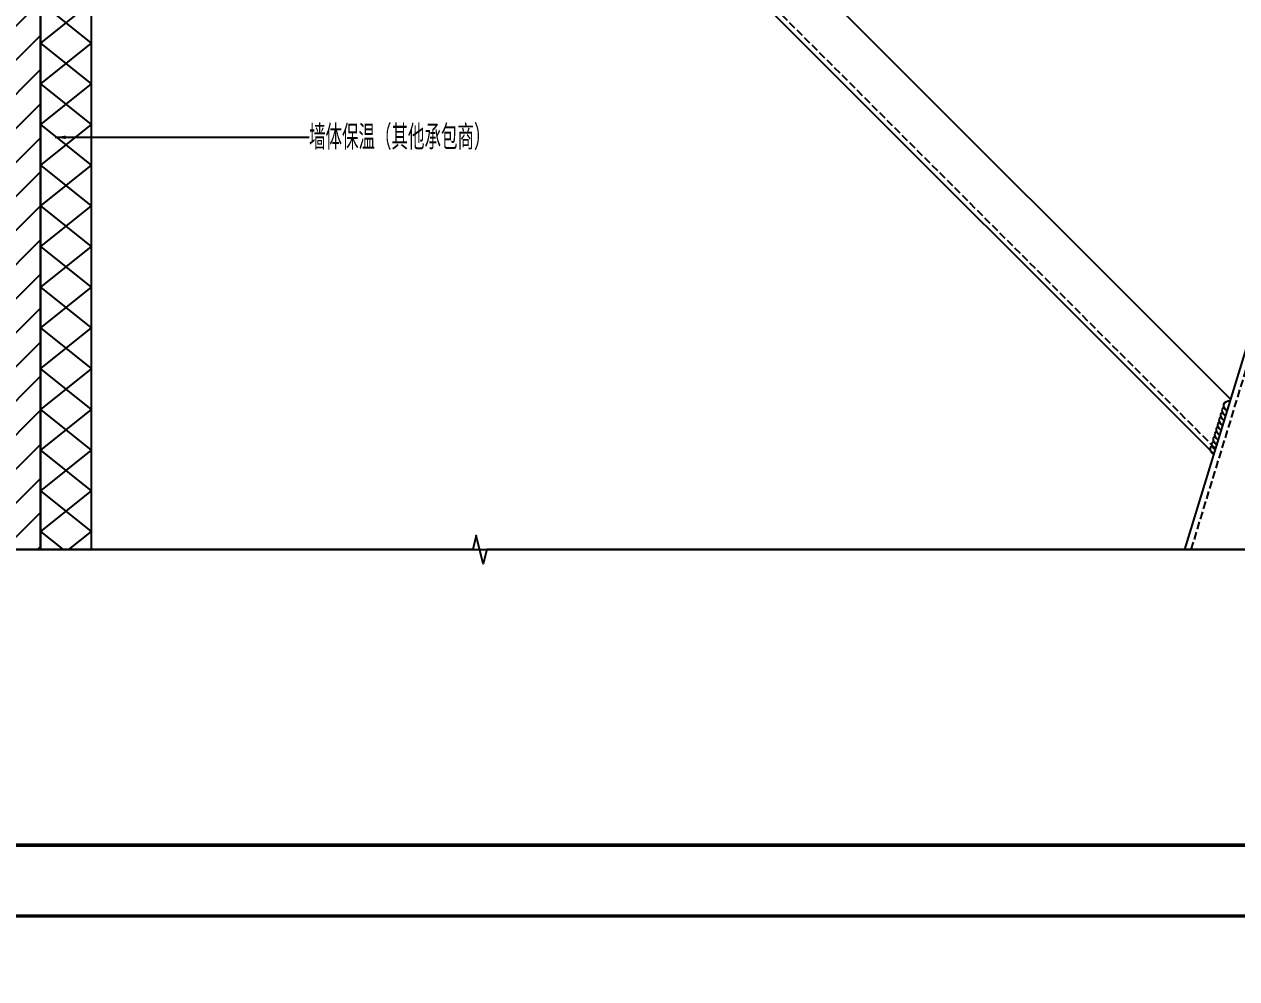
# Model space of a CAD drawing. Extents: x -160106 to 966792, y -663931 to 1550022.
# Drawn here: x -79983 to -78784, y -99664 to -98721 of the extents above; entities that cross this region are included whole.
import ezdxf
from ezdxf.enums import TextEntityAlignment as Align
from ezdxf.xclip import XClip

# ---------------------------------------------------------------- set-up
doc = ezdxf.new("R2010")
doc.units = 0
doc.linetypes.add('ZN-DASH', pattern=[0.35, 0.25, -0.1])
for name, color, linetype in [('!ZN1-填充-8', 8, 'Continuous'), ('!ZN2-WALL-5', 5, 'Continuous'), ('!ZN3-铝板幕墙-3', 3, 'Continuous'), ('!ZN5-钢材投影-40', 40, 'Continuous'), ('!ZN6-虚线-8', 8, 'ZN-DASH'), ('0-cxFrame', 155, 'Continuous'), ('3符号', 173, 'Continuous'), ('A-LIN-V', 9, 'Continuous'), ('DIM', 173, 'Continuous'), ('TEXT', 7, 'Continuous'), ('焊缝', 8, 'Continuous')]:
    doc.layers.add(name, color=color, linetype=linetype)
doc.layers.add('0-cxText', color=131, linetype='Continuous', lineweight=25)
doc.styles.add('cx_tuming', font='simhei.ttf')
doc.styles.add('cx_tuqian1', font='')
doc.styles.add('DHTEXT-1', font='ROMANS.shx', dxfattribs={"width": 0.7, "bigfont": 'CHINESE.shx'})
doc.styles.add('黑体', font='simhei.ttf', dxfattribs={"height": 12})
doc.styles.get('cx_tuqian1').set_extended_font_data('SimSun')
doc.dimstyles.new('ZN7', dxfattribs={"dimscale": 7, "dimtxt": 2.5, "dimasz": 1.5, "dimexe": 1, "dimexo": 2, "dimgap": 0.9, "dimtad": 1, "dimdec": 0, "dimdsep": 46, "dimtxsty": 'DHTEXT-1', "dimblk": 'ARCHTICK', "dimcen": 2.5, "dimclrd": 173, "dimclre": 173, "dimclrt": 7, "dimazin": 2, "dimtfac": 1, "dimtix": 1, "dimtmove": 2, "dimatfit": 3, "dimfxl": 0, "dimarcsym": 0})

# ---------------------------------------------------------------- blocks, each defined once
blk = doc.blocks.new('$LinePat$保温板1')
at = {"color": 0}
for p, q in [((0, 0), (16, -20)), ((0, -20), (16, 0))]:
    blk.add_line(p, q, dxfattribs=at)
for points in [[(0, 0), (16, 0)], [(0, -20), (16, -20)]]:
    blk.add_lwpolyline(points)
blk = doc.blocks.new('20250825140909')
at = {"layer": '!ZN1-填充-8'}
h = blk.add_hatch(dxfattribs=at)
h.set_pattern_fill('ANSI31', color=256, scale=15, style=0)
h.set_pattern_definition([(45, (-10180.926, 7120.73), (-16.83798, 16.83798), [])])
h.paths.add_polyline_path([(-1900, 11796.9), (-1900, 7440), (-1700, 7440), (-1700, 11796.9)])
at = {"layer": '!ZN2-WALL-5'}
blk.add_line((-1700, 7440), (-1700, 11800), dxfattribs=at)
at = {"layer": '!ZN3-铝板幕墙-3'}
blk.add_line((-2118.5, 4975), (770.5, 14439), dxfattribs=at)
at = {"layer": '!ZN5-钢材投影-40'}
for p, q in [((-1534.8, 6921.3), (767, 14461.7)), ((-1687.9, 6968), (597.2, 14453.5)), ((-523.8, 10781.3), (-1540.1, 11797.6)), ((-540.3, 10727.1), (-1575.4, 11762.2))]:
    blk.add_line(p, q, dxfattribs=at)
at = {"layer": '!ZN6-虚线-8', "ltscale": 30}
for p, q in [((-1540.6, 6923), (760.6, 14461.4)), ((-1682.1, 6966.3), (603.5, 14453.8)), ((-538.7, 10732.5), (-1571.9, 11765.8))]:
    blk.add_line(p, q, dxfattribs=at)
at = {"layer": '焊缝', "ltscale": 1000}
blk.add_lwpolyline([(-540.3, 10727.1, -0.57735), (-542.3, 10735.6, 0.267949), (-538.9, 10731.9, -0.57735), (-540.8, 10740.4, 0.267949), (-537.4, 10736.7, -0.57735), (-539.4, 10745.1, 0.267949), (-536, 10741.5, -0.57735), (-537.9, 10749.9, 0.267949), (-534.5, 10746.3, -0.57735), (-536.5, 10754.7, 0.267949), (-533, 10751, -0.57735), (-535, 10759.5, 0.267949), (-531.6, 10755.8, -0.57735), (-533.5, 10764.3, 0.267949), (-530.1, 10760.6, -0.57735), (-532.1, 10769, 0.267949), (-528.7, 10765.4, -0.57735), (-530.6, 10773.8, 0.267949), (-527.2, 10770.2, -1), (-524.3, 10779.7, -1)], format="xyb", dxfattribs=at)
at = {"layer": 'A-LIN-V', "xscale": -2.513392859260868, "yscale": 2.5, "zscale": 2.5, "rotation": 89.9976413807449}
for p in [(-1700, 11173.6), (-1700, 11133.4), (-1700, 11093.1), (-1700, 11052.9), (-1700, 11012.7), (-1700, 10972.5), (-1700, 10932.3), (-1700, 10892.1), (-1700, 10851.9), (-1700, 10811.6), (-1700, 10771.4), (-1700, 10731.2), (-1700, 10691), (-1700, 10650.8)]:
    blk.add_blockref('$LinePat$保温板1', p, dxfattribs=at)
blk = doc.blocks.new('TK22.A2 L(Dragon)')
at = {"layer": '0-cxFrame', "color": 7, "const_width": 0.5}
blk.add_lwpolyline([(0, 0), (-594, 0), (-594, 420), (0, 420)], close=True, dxfattribs=at)
at = {"layer": '0-cxFrame', "const_width": 0.5}
blk.add_lwpolyline([(-80, 10), (-574, 10), (-574, 410), (-80, 410)], close=True, dxfattribs=at)
at = {"style": '黑体', "flags": 4}
blk.add_attdef('图幅', text='', height=3.3, dxfattribs=at).set_placement((-40, 3), align=Align.RIGHT)
at = {"layer": '0-cxText', "flags": 4}
for tag, height, style, p in [('建设单位', 3.5, 'cx_tuming', (-45, 240)), ('项目名称', 3.5, 'cx_tuming', (-45, 210)), ('子项名称', 3.5, 'cx_tuming', (-45, 180)), ('工程编号', 3.3, 'cx_tuqian1', (-35, 165)), ('图名1', 3.5, 'cx_tuming', (-45, 87)), ('图名2', 3.5, 'cx_tuming', (-45, 79)), ('图名3', 3.5, 'cx_tuming', (-45, 71)), ('出图日期', 3.3, 'cx_tuqian1', (-39, 60)), ('专业', 3.3, 'cx_tuqian1', (-55, 52)), ('图号', 3.3, 'cx_tuqian1', (-55, 44)), ('版次', 3.3, 'cx_tuqian1', (-20, 44))]:
    blk.add_attdef(tag, text='', height=height, dxfattribs=dict(at, style=style)).set_placement(p, align=Align.MIDDLE)
at = {"layer": 'Defpoints', "color": 6, "flags": 4}
for tag, height, style, p in [('tufu', 3.3, '黑体', (-12, 12)), ('dwfname', 4, 'cx_tuqian1', (-80, 3))]:
    blk.add_attdef(tag, text='', height=height, dxfattribs=dict(at, style=style)).set_placement(p, align=Align.RIGHT)
blk = doc.blocks.new('_ArchTick')
at = {"color": 0, "linetype": 'ByBlock', "const_width": 0.4}
blk.add_lwpolyline([(-0.5, -0.5), (0.5, 0.5)], dxfattribs=at)

msp = doc.modelspace()

# ---------------------------------------------------------------- block references
at = {"ltscale": 1000}
ref = msp.add_blockref('20250825140909', (-78266.56, -109872.76), dxfattribs=at)
XClip(ref).set_block_clipping_path([(-2183.3347694599, 10632.8616588831), (442.8824031012, 12938.0987578014)])

# ---------------------------------------------------------------- next in the draw order: linework, layer by layer
at = {"layer": '3符号'}
msp.add_lwpolyline([(-78614.99, -99239.9), (-79525.44, -99239.9), (-79528.94, -99253.9), (-79535.94, -99225.9), (-79539.44, -99239.9), (-80449.89, -99239.9)], dxfattribs=at)

# ---------------------------------------------------------------- next in the draw order: block references
at = {"layer": '0-cxFrame', "xscale": 7, "yscale": 7, "zscale": 7}
msp.add_blockref('TK22.A2 L(Dragon)', (-76953.4, -99602.2), dxfattribs=at)

# ---------------------------------------------------------------- next in the draw order: texts
at = {"layer": 'TEXT', "ltscale": 70, "style": 'DHTEXT-1', "width": 0.7}
msp.add_text('墙体保温（其他承包商）', height=24.5, dxfattribs=at).set_placement((-79701.11, -98832.41), align=Align.MIDDLE_LEFT)

# ---------------------------------------------------------------- next in the draw order: leaders
at = {"layer": 'DIM'}
msp.add_leader([(-79952.14, -98832.41), (-79801.58, -98832.41), (-79701.11, -98832.41)], dimstyle='ZN7', dxfattribs=at)

doc.saveas('drawing.dxf')
